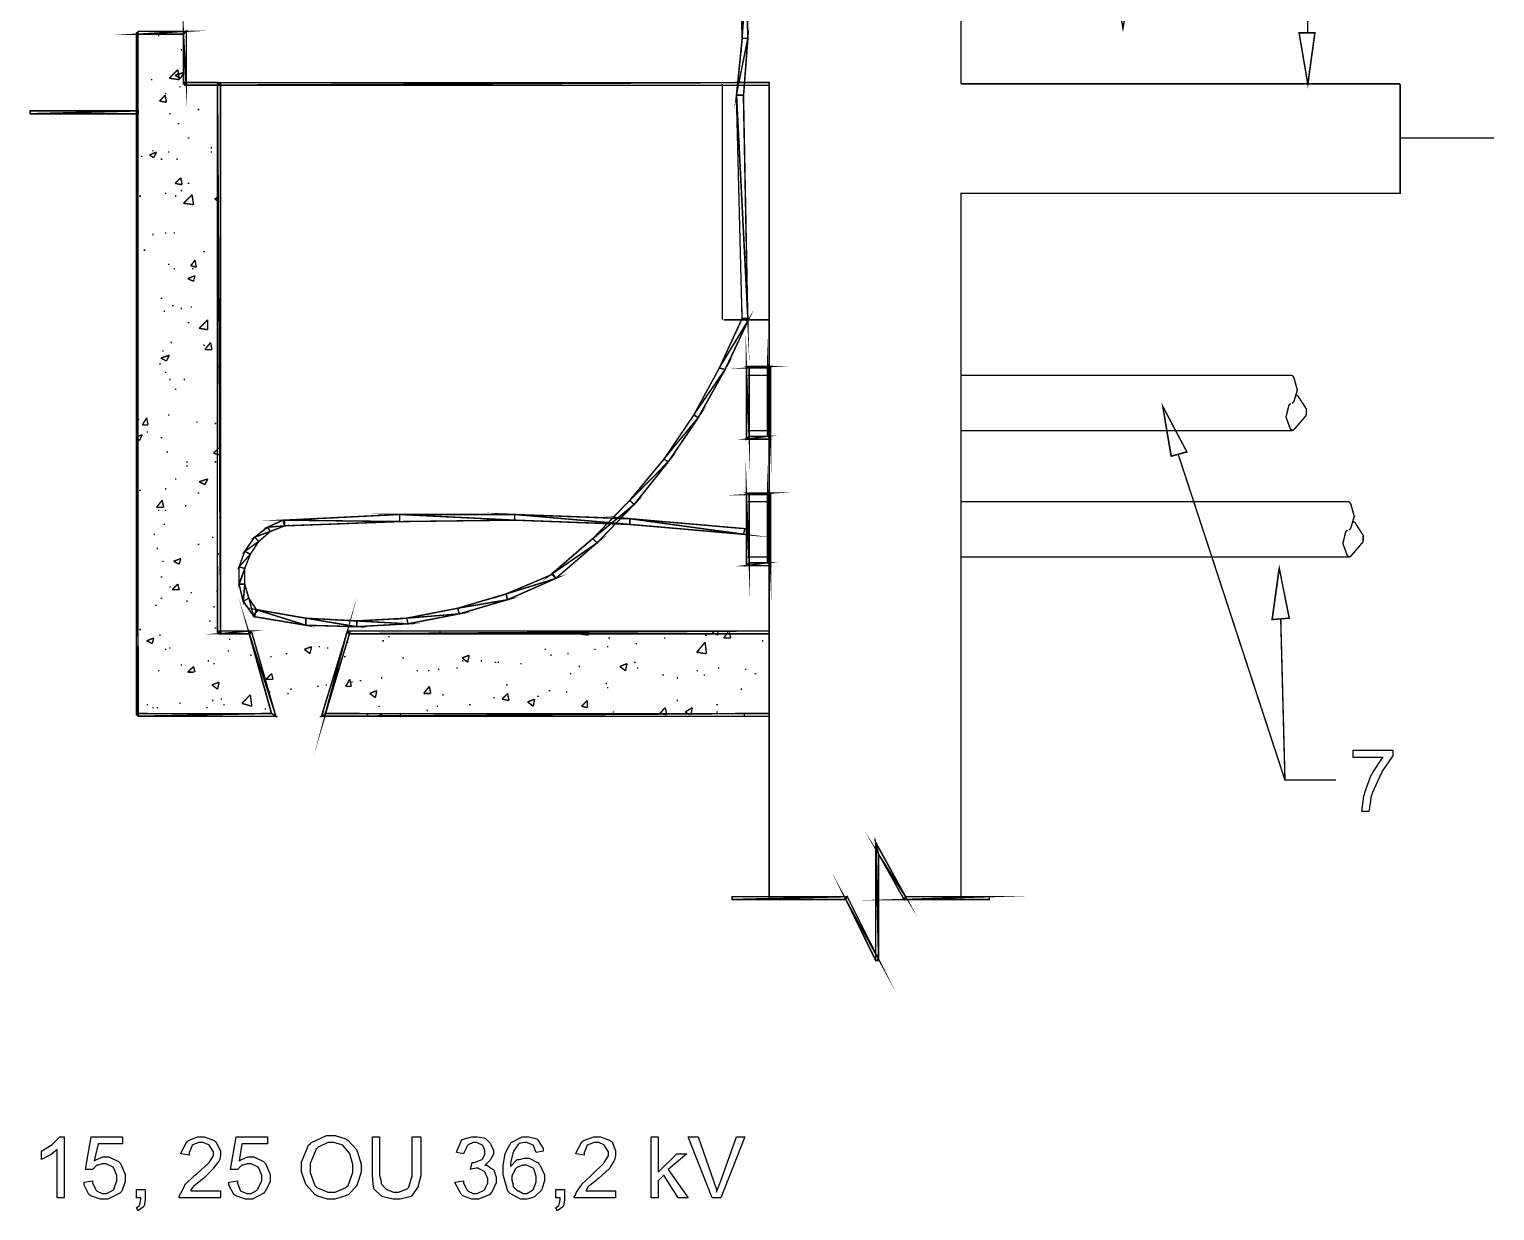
# Model space of a CAD drawing. Extents: x 219 to 1226, y 175 to 465.
# Drawn here: x 951.24 to 994.97, y 353.38 to 388.63 of the extents above; entities that cross this region are included whole.
import ezdxf

# ---------------------------------------------------------------- set-up
doc = ezdxf.new("R2010")
doc.units = 0
doc.header["$MEASUREMENT"] = 0
for name, color, linetype in [('C00-00-00-BLACK', 7, 'Continuous'), ('C00-7E-FF', 150, 'Continuous'), ('CFF-00-00', 1, 'Continuous'), ('CFF-7E-00', 30, 'Continuous')]:
    doc.layers.add(name, color=color, linetype=linetype)

msp = doc.modelspace()

# ---------------------------------------------------------------- linework, layer by layer
at = {"layer": 'C00-00-00-BLACK', "const_width": 0.0423}
for points in [[(979.041, 386.999), (979.041, 457.362)], [(955.08, 388.438), (955.123, 388.438)], [(955.758, 388.015), (955.799, 388.015)], [(955.419, 387.168), (955.672, 387.422)], [(955.715, 387.126), (955.672, 387.422)], [(954.867, 387.126), (954.91, 387.126)], [(955.419, 387.168), (955.715, 387.126)], [(955.588, 387.253), (955.842, 387.337)], [(955.588, 387.253), (955.758, 387.168)], [(955.758, 387.168), (955.842, 387.337)], [(971.918, 386.999), (971.918, 379.96)], [(973.318, 362.71), (973.318, 386.999)], [(992.148, 386.999), (992.148, 383.733), (979.041, 383.733), (979.041, 362.71)], [(979.041, 386.999), (992.148, 386.999)], [(979.041, 386.999), (992.148, 386.999)], [(955.123, 386.488), (955.292, 386.66)], [(955.292, 386.703), (955.333, 386.703)], [(955.333, 386.446), (955.292, 386.66)], [(955.715, 386.914), (955.758, 386.914)], [(955.123, 386.488), (955.333, 386.446)], [(956.268, 386.235), (956.31, 386.235)], [(955.419, 386.108), (955.46, 386.108)], [(955.672, 385.81), (955.715, 385.81)], [(955.969, 385.387), (956.012, 385.387)], [(992.148, 385.387), (994.948, 385.387)], [(954.569, 384.837), (954.614, 384.837)], [(954.826, 384.88), (955.037, 384.964)], [(954.826, 384.88), (954.953, 384.795)], [(954.91, 385.007), (954.953, 385.007)], [(954.953, 384.795), (955.037, 384.964)], [(955.376, 384.964), (955.419, 384.964)], [(956.649, 385.091), (956.691, 385.091)], [(956.649, 384.964), (956.691, 384.964)], [(955.164, 384.752), (955.206, 384.752)], [(955.63, 384.752), (955.672, 384.752)], [(955.588, 384.03), (955.758, 384.199)], [(955.588, 384.03), (955.799, 383.988)], [(955.799, 383.988), (955.758, 384.199)], [(955.969, 384.03), (956.012, 384.03)], [(954.527, 383.649), (954.569, 383.649)], [(955.292, 383.733), (955.333, 383.733)], [(955.588, 383.649), (955.63, 383.649)], [(955.758, 383.819), (955.799, 383.819)], [(955.842, 383.437), (956.098, 383.692)], [(956.141, 383.396), (956.098, 383.692)], [(956.776, 383.564), (956.903, 383.649)], [(956.776, 383.564), (956.903, 383.48)], [(955.842, 383.437), (956.141, 383.396)], [(954.91, 382.506), (954.953, 382.506)], [(955.292, 382.548), (955.333, 382.548)], [(955.546, 382.548), (955.588, 382.548)], [(954.657, 382.039), (954.7, 382.039)], [(956.056, 381.573), (956.184, 381.742)], [(956.225, 381.53), (956.184, 381.742)], [(956.437, 381.996), (956.48, 381.996)], [(955.376, 381.614), (955.419, 381.614)], [(955.546, 381.487), (955.588, 381.487)], [(956.056, 381.573), (956.225, 381.53)], [(956.098, 381.487), (956.141, 381.487)], [(955.969, 381.191), (956.184, 381.277)], [(955.969, 381.191), (956.141, 381.107)], [(956.141, 381.107), (956.184, 381.277)], [(955.164, 380.599), (955.206, 380.599)], [(955.249, 380.216), (955.292, 380.216)], [(955.503, 380.385), (955.546, 380.385)], [(955.758, 380.299), (955.799, 380.299)], [(956.056, 380.342), (956.098, 380.342)], [(955.969, 379.876), (956.012, 379.876)], [(956.31, 379.707), (956.564, 379.96)], [(956.31, 379.707), (956.564, 379.664)], [(956.564, 379.664), (956.564, 379.96)], [(973.318, 379.96), (971.961, 379.96)], [(955.46, 379.284), (955.503, 379.284)], [(956.437, 379.198), (956.48, 379.198)], [(956.48, 379.072), (956.649, 379.284)], [(956.691, 379.072), (956.649, 379.284)], [(955.164, 378.818), (955.419, 378.902)], [(955.164, 378.818), (955.333, 378.733)], [(955.206, 379.03), (955.249, 379.03)], [(955.333, 378.733), (955.419, 378.902)], [(956.48, 379.072), (956.691, 379.072)], [(955.123, 378.648), (955.164, 378.648)], [(955.292, 378.392), (955.333, 378.392)], [(956.86, 378.565), (956.903, 378.565)], [(973.318, 378.307), (972.68, 378.307)], [(988.923, 378.307), (979.041, 378.307)], [(988.923, 377.461), (988.975, 377.515), (989.08, 377.868), (988.975, 378.243), (988.923, 378.307)], [(955.419, 378.18), (955.46, 378.18)], [(955.588, 377.884), (955.63, 377.884)], [(955.842, 378.18), (955.885, 378.18)], [(988.881, 377.461), (988.827, 377.408), (988.743, 377.059), (988.869, 376.71), (988.923, 376.656)], [(988.923, 376.656), (988.975, 376.678), (989.338, 377.101), (989.349, 377.164), (989.349, 377.302), (989.102, 377.683), (989.05, 377.714)], [(954.485, 376.995), (954.527, 376.995)], [(954.614, 376.825), (954.741, 377.038)], [(954.784, 376.825), (954.741, 377.038)], [(955.376, 377.122), (955.419, 377.122)], [(954.485, 376.486), (954.614, 376.529)], [(954.527, 376.357), (954.614, 376.529)], [(954.614, 376.825), (954.784, 376.825)], [(954.741, 376.615), (954.784, 376.615)], [(956.225, 376.911), (956.268, 376.911)], [(956.776, 376.868), (956.818, 376.868)], [(973.318, 376.656), (972.68, 376.656)], [(979.041, 376.656), (988.923, 376.656)], [(954.485, 376.402), (954.527, 376.357)], [(955.164, 376.445), (955.206, 376.445)], [(956.734, 375.977), (956.903, 376.146)], [(955.333, 376.019), (955.376, 376.019)], [(955.926, 375.723), (955.969, 375.723)], [(956.734, 375.977), (956.903, 375.934)], [(956.776, 375.723), (956.818, 375.723)], [(955.588, 375.215), (955.63, 375.215)], [(955.926, 375.595), (955.969, 375.595)], [(956.31, 375.129), (956.564, 375.215)], [(956.48, 375.045), (956.564, 375.215)], [(954.527, 374.876), (954.569, 374.876)], [(955.292, 374.918), (955.333, 374.918)], [(956.268, 374.792), (956.31, 374.792)], [(956.31, 375.129), (956.48, 375.045)], [(955.037, 374.367), (955.206, 374.579)], [(955.037, 374.367), (955.249, 374.367)], [(955.249, 374.367), (955.206, 374.579)], [(955.885, 374.41), (955.926, 374.41)], [(973.318, 374.536), (972.68, 374.536)], [(990.621, 374.536), (979.041, 374.536)], [(990.621, 373.688), (990.673, 373.741), (990.779, 374.096), (990.673, 374.473), (990.621, 374.536)], [(955.08, 374.28), (955.123, 374.28)], [(955.292, 374.28), (955.333, 374.28)], [(956.903, 374.069), (956.946, 374.069)], [(990.621, 372.883), (990.673, 372.905), (991.034, 373.328), (991.045, 373.391), (991.045, 373.529), (990.801, 373.91), (990.749, 373.941)], [(954.953, 373.561), (954.996, 373.561)], [(955.249, 373.857), (955.292, 373.857)], [(956.691, 373.475), (956.734, 373.475)], [(990.577, 373.688), (990.523, 373.635), (990.439, 373.285), (990.567, 372.937), (990.621, 372.883)], [(955.037, 373.138), (955.08, 373.138)], [(956.268, 373.265), (956.31, 373.265)], [(955.206, 372.756), (955.249, 372.756)], [(955.546, 372.756), (955.758, 372.841)], [(955.546, 372.756), (955.715, 372.672)], [(955.715, 372.672), (955.758, 372.841)], [(956.86, 372.968), (956.903, 372.968)], [(973.318, 372.883), (972.68, 372.883)], [(979.041, 372.883), (990.621, 372.883)], [(955.164, 372.288), (955.206, 372.288)], [(955.419, 371.991), (955.46, 371.991)], [(955.503, 371.907), (955.672, 372.077)], [(955.503, 371.907), (955.715, 371.907)], [(955.715, 371.907), (955.672, 372.077)], [(956.056, 371.822), (956.098, 371.822)], [(956.818, 371.865), (956.86, 371.865)], [(954.996, 371.442), (955.037, 371.442)], [(955.164, 371.654), (955.206, 371.654)], [(955.926, 371.568), (955.969, 371.568)], [(956.734, 371.399), (956.776, 371.399)], [(956.607, 370.976), (956.649, 370.976)], [(954.527, 370.722), (954.569, 370.722)], [(954.741, 370.383), (954.953, 370.467)], [(954.741, 370.383), (954.91, 370.299)], [(954.91, 370.299), (954.953, 370.467)], [(955.123, 370.553), (955.164, 370.553)], [(956.776, 370.764), (956.818, 370.764)], [(957.199, 370.426), (957.242, 370.426)], [(961.778, 370.383), (961.824, 370.383)], [(961.951, 370.51), (961.994, 370.51)], [(963.478, 370.637), (963.52, 370.637)], [(967.634, 370.595), (967.676, 370.637)], [(967.634, 370.595), (967.93, 370.553)], [(967.93, 370.553), (967.93, 370.637)], [(968.524, 370.467), (968.565, 370.467)], [(970.178, 370.467), (970.219, 370.467)], [(971.407, 370.553), (971.449, 370.553)], [(971.619, 370.637), (971.788, 370.553)], [(971.788, 370.553), (971.788, 370.637)], [(971.961, 370.467), (972.088, 370.637)], [(971.961, 370.467), (972.172, 370.467)], [(972.172, 370.467), (972.129, 370.637)], [(973.103, 370.383), (973.146, 370.383)], [(955.292, 370.127), (955.333, 370.127)], [(955.419, 370.168), (955.46, 370.168)], [(957.157, 370.084), (957.199, 370.084)], [(957.837, 369.957), (957.879, 369.957)], [(958.895, 370), (958.94, 370)], [(959.448, 370.127), (959.66, 370.211)], [(959.448, 370.127), (959.618, 370)], [(959.618, 370), (959.66, 370.211)], [(959.871, 370.211), (959.914, 370.211)], [(960.125, 370.168), (960.168, 370.168)], [(960.72, 370.341), (960.763, 370.341)], [(964.156, 369.872), (964.366, 369.957)], [(964.324, 369.745), (964.366, 369.957)], [(966.615, 370.127), (966.658, 370.127)], [(966.785, 369.957), (966.828, 369.957)], [(967.293, 370), (967.335, 370)], [(968.099, 370.127), (968.142, 370.127)], [(968.481, 370.211), (968.524, 370.211)], [(969.33, 370.299), (969.373, 370.299)], [(971.153, 370.041), (971.407, 370.341)], [(971.153, 370.041), (971.449, 370)], [(971.196, 370.084), (971.237, 370.084)], [(971.449, 370), (971.407, 370.341)], [(955.758, 369.661), (955.799, 369.661)], [(955.969, 369.449), (956.141, 369.618)], [(956.184, 369.449), (956.141, 369.618)], [(956.564, 369.788), (956.607, 369.788)], [(956.734, 369.704), (956.776, 369.704)], [(958.43, 369.915), (958.471, 369.915)], [(960.636, 369.915), (960.679, 369.915)], [(962.374, 369.872), (962.417, 369.872)], [(963.435, 369.534), (963.478, 369.534)], [(963.986, 369.576), (964.027, 369.576)], [(964.156, 369.872), (964.324, 369.745)], [(964.156, 369.788), (964.197, 369.788)], [(964.708, 369.788), (964.751, 369.788)], [(965.131, 369.745), (965.174, 369.745)], [(965.217, 369.745), (965.258, 369.745)], [(965.893, 369.704), (965.936, 369.704)], [(967.634, 369.618), (967.676, 369.618)], [(968.861, 369.618), (969.077, 369.704)], [(968.861, 369.618), (969.034, 369.491)], [(969.034, 369.491), (969.077, 369.704)], [(969.287, 369.745), (969.33, 369.745)], [(969.373, 369.576), (969.416, 369.576)], [(971.788, 369.576), (971.831, 369.576)], [(972.595, 369.534), (972.638, 369.534)], [(955.08, 369.491), (955.123, 369.491)], [(955.969, 369.449), (956.141, 369.449)], [(956.691, 369.068), (956.903, 369.152)], [(956.691, 369.068), (956.86, 368.942)], [(956.86, 368.942), (956.903, 369.152)], [(958.303, 369.238), (958.471, 369.406)], [(958.303, 369.238), (958.514, 369.238)], [(958.514, 369.238), (958.471, 369.406)], [(960.084, 369.068), (960.125, 369.068)], [(960.679, 369.026), (960.805, 369.238)], [(960.848, 369.026), (960.805, 369.238)], [(960.848, 369.152), (960.89, 369.152)], [(961.102, 369.195), (961.144, 369.195)], [(961.737, 369.279), (961.778, 369.279)], [(962.798, 369.491), (962.84, 369.491)], [(963.136, 369.491), (963.179, 369.491)], [(965.47, 369.068), (965.513, 369.068)], [(967.377, 369.406), (967.42, 369.406)], [(968.438, 369.11), (968.481, 369.11)], [(970.135, 369.365), (970.178, 369.365)], [(970.561, 369.279), (970.603, 369.279)], [(971.153, 369.491), (971.196, 369.491)], [(971.365, 369.365), (971.407, 369.365)], [(972.891, 369.406), (972.934, 369.406)], [(956.946, 368.645), (956.987, 368.645)], [(957.582, 368.517), (957.837, 368.772)], [(957.879, 368.433), (957.837, 368.772)], [(958.387, 368.856), (958.43, 368.856)], [(958.94, 368.813), (958.983, 368.813)], [(959.025, 368.942), (959.067, 368.942)], [(959.829, 369.026), (959.871, 369.026)], [(960.679, 369.026), (960.848, 369.026)], [(961.398, 368.813), (961.61, 368.899)], [(961.398, 368.813), (961.568, 368.687)], [(961.568, 368.687), (961.61, 368.899)], [(963.009, 368.813), (963.179, 369.026)], [(963.009, 368.813), (963.221, 368.813)], [(963.221, 368.813), (963.179, 369.026)], [(963.563, 368.772), (963.604, 368.772)], [(965.088, 368.687), (965.131, 368.687)], [(965.344, 368.645), (965.513, 368.813)], [(965.344, 368.645), (965.554, 368.603)], [(965.554, 368.603), (965.513, 368.813)], [(966.108, 368.56), (966.319, 368.645)], [(966.276, 368.433), (966.319, 368.645)], [(966.405, 368.729), (966.446, 368.729)], [(966.742, 368.899), (966.785, 368.899)], [(967.251, 368.856), (967.293, 368.856)], [(968.481, 368.983), (968.524, 368.983)], [(972.468, 368.942), (972.511, 368.942)], [(954.741, 368.476), (954.784, 368.476)], [(954.91, 368.39), (954.953, 368.39)], [(955.037, 368.39), (955.08, 368.39)], [(955.715, 368.517), (955.758, 368.517)], [(956.521, 368.39), (956.564, 368.39)], [(956.691, 368.603), (956.734, 368.603)], [(957.03, 368.476), (957.072, 368.476)], [(957.582, 368.517), (957.879, 368.433)], [(958.26, 368.348), (958.303, 368.348)], [(959.998, 368.264), (960.041, 368.264)], [(961.314, 368.177), (961.355, 368.218)], [(961.355, 368.177), (961.355, 368.218)], [(961.652, 368.433), (961.694, 368.433)], [(963.095, 368.306), (963.136, 368.306)], [(963.393, 368.433), (963.435, 368.433)], [(964.366, 368.476), (964.409, 368.476)], [(966.108, 368.56), (966.276, 368.433)], [(967.719, 368.433), (967.889, 368.603)], [(967.719, 368.433), (967.889, 368.39)], [(967.889, 368.39), (967.889, 368.603)], [(968.651, 368.264), (968.692, 368.264)], [(970.05, 368.218), (970.219, 368.39)], [(970.05, 368.218), (970.262, 368.177)], [(970.092, 368.264), (970.135, 368.264)], [(970.262, 368.177), (970.219, 368.39)], [(970.561, 368.603), (970.603, 368.603)], [(970.814, 368.264), (971.026, 368.39)], [(970.814, 368.264), (970.941, 368.177)], [(970.984, 368.177), (971.026, 368.39)], [(971.746, 368.476), (971.788, 368.476)], [(971.746, 368.264), (971.788, 368.264)], [(961.694, 368.177), (961.737, 368.177)], [(961.737, 368.177), (961.778, 368.177)], [(962.29, 368.177), (962.333, 368.177)], [(972.553, 368.177), (972.595, 368.177)], [(972.553, 368.177), (972.595, 368.177)]]:
    msp.add_lwpolyline(points, dxfattribs=at)
for points in [[(955.842, 386.999), (955.926, 386.999), (955.842, 388.481), (955.842, 386.999)], [(955.842, 388.481), (955.926, 388.568), (954.485, 388.481), (955.842, 388.481)], [(954.485, 388.522), (954.442, 388.522), (954.485, 368.177), (954.485, 388.522)], [(954.442, 388.522), (954.485, 368.177), (954.442, 368.177), (954.442, 388.522)], [(955.926, 388.568), (954.485, 388.481), (954.485, 388.568), (955.926, 388.568)], [(955.926, 386.999), (955.842, 388.481), (955.926, 388.568), (955.926, 386.999)], [(973.318, 386.957), (973.318, 387.041), (955.885, 386.957), (973.318, 386.957)], [(973.318, 387.041), (955.885, 386.957), (955.885, 387.041), (973.318, 387.041)], [(956.946, 386.999), (956.86, 386.999), (956.946, 370.637), (956.946, 386.999)], [(956.86, 386.999), (956.946, 370.637), (956.86, 370.637), (956.86, 386.999)], [(951.261, 386.108), (954.485, 386.192), (954.485, 386.108), (951.261, 386.108)], [(954.485, 386.108), (954.485, 386.192), (951.261, 386.108), (954.485, 386.108)], [(951.261, 386.192), (951.261, 386.108), (954.485, 386.192), (951.261, 386.192)], [(954.485, 386.192), (951.261, 386.108), (951.261, 386.192), (954.485, 386.192)], [(972.638, 376.402), (972.723, 376.486), (972.638, 378.565), (972.638, 376.402)], [(973.273, 378.522), (973.359, 376.402), (973.273, 376.486), (973.273, 378.522)], [(972.723, 378.522), (973.359, 378.565), (973.273, 378.522), (972.723, 378.522)], [(972.638, 378.565), (972.723, 378.522), (973.359, 378.565), (972.638, 378.565)], [(972.723, 376.486), (972.638, 378.565), (972.723, 378.522), (972.723, 376.486)], [(973.359, 378.565), (973.273, 378.522), (973.359, 376.402), (973.359, 378.565)], [(973.359, 376.402), (973.273, 376.486), (972.638, 376.402), (973.359, 376.402)], [(973.273, 376.486), (972.638, 376.402), (972.723, 376.486), (973.273, 376.486)], [(972.638, 372.629), (972.723, 372.713), (972.638, 374.792), (972.638, 372.629)], [(973.273, 374.749), (973.359, 372.629), (973.273, 372.713), (973.273, 374.749)], [(972.723, 374.749), (973.359, 374.792), (973.273, 374.749), (972.723, 374.749)], [(972.638, 374.792), (972.723, 374.749), (973.359, 374.792), (972.638, 374.792)], [(972.723, 372.713), (972.638, 374.792), (972.723, 374.749), (972.723, 372.713)], [(973.359, 374.792), (973.273, 374.749), (973.359, 372.629), (973.359, 374.792)], [(973.359, 372.629), (973.273, 372.713), (972.638, 372.629), (973.359, 372.629)], [(973.273, 372.713), (972.638, 372.629), (972.723, 372.713), (973.273, 372.713)], [(957.794, 370.637), (958.599, 368.134), (958.471, 368.218), (957.794, 370.637)], [(959.957, 368.134), (960.084, 368.218), (960.72, 370.637), (959.957, 368.134)], [(957.837, 370.595), (957.837, 370.68), (956.903, 370.595), (957.837, 370.595)], [(957.837, 370.68), (956.903, 370.595), (956.903, 370.68), (957.837, 370.68)], [(957.879, 370.637), (957.794, 370.637), (958.599, 368.134), (957.879, 370.637)], [(960.084, 368.218), (960.72, 370.637), (960.805, 370.637), (960.084, 368.218)], [(973.318, 370.595), (973.318, 370.68), (960.763, 370.595), (973.318, 370.595)], [(973.318, 370.68), (960.763, 370.595), (960.763, 370.68), (973.318, 370.68)], [(958.599, 368.134), (958.471, 368.218), (954.485, 368.134), (958.599, 368.134)], [(958.471, 368.218), (954.485, 368.134), (954.485, 368.218), (958.471, 368.218)], [(973.318, 368.218), (959.957, 368.134), (960.084, 368.218), (973.318, 368.218)], [(973.318, 368.134), (973.318, 368.218), (959.957, 368.134), (973.318, 368.134)], [(977.345, 362.668), (977.387, 362.753), (976.583, 364.022), (977.345, 362.668)], [(977.387, 362.753), (976.583, 364.022), (976.497, 364.364), (977.387, 362.753)], [(976.583, 364.022), (976.497, 364.364), (976.583, 360.844), (976.583, 364.022)], [(976.497, 364.364), (976.583, 360.844), (976.497, 360.844), (976.497, 364.364)], [(976.497, 360.844), (976.583, 360.887), (975.606, 362.668), (976.497, 360.844)], [(975.606, 362.668), (975.649, 362.753), (972.214, 362.668), (975.606, 362.668)], [(975.649, 362.753), (972.214, 362.668), (972.214, 362.753), (975.649, 362.753)], [(976.583, 360.887), (975.606, 362.668), (975.649, 362.753), (976.583, 360.887)], [(979.89, 362.668), (979.89, 362.753), (977.345, 362.668), (979.89, 362.668)], [(979.89, 362.753), (977.345, 362.668), (977.387, 362.753), (979.89, 362.753)]]:
    msp.add_lwpolyline(points, close=True, dxfattribs=at)
at = {"layer": 'C00-00-00-BLACK'}
for points in [[(954.485, 388.522), (954.442, 388.522), (954.485, 368.177), (954.485, 388.522)], [(954.442, 388.522), (954.485, 368.177), (954.442, 368.177), (954.442, 388.522)], [(955.842, 388.481), (955.926, 388.568), (954.485, 388.481), (955.842, 388.481)], [(955.926, 388.568), (954.485, 388.481), (954.485, 388.568), (955.926, 388.568)], [(955.926, 386.999), (955.842, 388.481), (955.926, 388.568), (955.926, 386.999)], [(955.842, 386.999), (955.926, 386.999), (955.842, 388.481), (955.842, 386.999)], [(973.318, 386.957), (973.318, 387.041), (955.885, 386.957), (973.318, 386.957)], [(973.318, 387.041), (955.885, 386.957), (955.885, 387.041), (973.318, 387.041)], [(956.946, 386.999), (956.86, 386.999), (956.946, 370.637), (956.946, 386.999)], [(956.86, 386.999), (956.946, 370.637), (956.86, 370.637), (956.86, 386.999)], [(951.261, 386.192), (951.261, 386.108), (954.485, 386.192), (951.261, 386.192)], [(951.261, 386.108), (954.485, 386.192), (954.485, 386.108), (951.261, 386.108)], [(954.485, 386.108), (954.485, 386.192), (951.261, 386.108), (954.485, 386.108)], [(954.485, 386.192), (951.261, 386.108), (951.261, 386.192), (954.485, 386.192)], [(972.638, 376.402), (972.723, 376.486), (972.638, 378.565), (972.638, 376.402)], [(972.723, 376.486), (972.638, 378.565), (972.723, 378.522), (972.723, 376.486)], [(972.638, 378.565), (972.723, 378.522), (973.359, 378.565), (972.638, 378.565)], [(972.723, 378.522), (973.359, 378.565), (973.273, 378.522), (972.723, 378.522)], [(973.359, 378.565), (973.273, 378.522), (973.359, 376.402), (973.359, 378.565)], [(973.273, 378.522), (973.359, 376.402), (973.273, 376.486), (973.273, 378.522)], [(973.359, 376.402), (973.273, 376.486), (972.638, 376.402), (973.359, 376.402)], [(973.273, 376.486), (972.638, 376.402), (972.723, 376.486), (973.273, 376.486)], [(972.638, 372.629), (972.723, 372.713), (972.638, 374.792), (972.638, 372.629)], [(972.723, 372.713), (972.638, 374.792), (972.723, 374.749), (972.723, 372.713)], [(972.638, 374.792), (972.723, 374.749), (973.359, 374.792), (972.638, 374.792)], [(972.723, 374.749), (973.359, 374.792), (973.273, 374.749), (972.723, 374.749)], [(973.359, 374.792), (973.273, 374.749), (973.359, 372.629), (973.359, 374.792)], [(973.273, 374.749), (973.359, 372.629), (973.273, 372.713), (973.273, 374.749)], [(973.359, 372.629), (973.273, 372.713), (972.638, 372.629), (973.359, 372.629)], [(973.273, 372.713), (972.638, 372.629), (972.723, 372.713), (973.273, 372.713)], [(957.837, 370.595), (957.837, 370.68), (956.903, 370.595), (957.837, 370.595)], [(957.837, 370.68), (956.903, 370.595), (956.903, 370.68), (957.837, 370.68)], [(957.879, 370.637), (957.794, 370.637), (958.599, 368.134), (957.879, 370.637)], [(957.794, 370.637), (958.599, 368.134), (958.471, 368.218), (957.794, 370.637)], [(959.957, 368.134), (960.084, 368.218), (960.72, 370.637), (959.957, 368.134)], [(960.084, 368.218), (960.72, 370.637), (960.805, 370.637), (960.084, 368.218)], [(973.318, 370.595), (973.318, 370.68), (960.763, 370.595), (973.318, 370.595)], [(973.318, 370.68), (960.763, 370.595), (960.763, 370.68), (973.318, 370.68)], [(958.599, 368.134), (958.471, 368.218), (954.485, 368.134), (958.599, 368.134)], [(958.471, 368.218), (954.485, 368.134), (954.485, 368.218), (958.471, 368.218)], [(973.318, 368.134), (973.318, 368.218), (959.957, 368.134), (973.318, 368.134)], [(973.318, 368.218), (959.957, 368.134), (960.084, 368.218), (973.318, 368.218)], [(977.387, 362.753), (976.583, 364.022), (976.497, 364.364), (977.387, 362.753)], [(976.583, 364.022), (976.497, 364.364), (976.583, 360.844), (976.583, 364.022)], [(976.497, 364.364), (976.583, 360.844), (976.497, 360.844), (976.497, 364.364)], [(977.345, 362.668), (977.387, 362.753), (976.583, 364.022), (977.345, 362.668)], [(975.606, 362.668), (975.649, 362.753), (972.214, 362.668), (975.606, 362.668)], [(975.649, 362.753), (972.214, 362.668), (972.214, 362.753), (975.649, 362.753)], [(976.583, 360.887), (975.606, 362.668), (975.649, 362.753), (976.583, 360.887)], [(976.497, 360.844), (976.583, 360.887), (975.606, 362.668), (976.497, 360.844)], [(979.89, 362.668), (979.89, 362.753), (977.345, 362.668), (979.89, 362.668)], [(979.89, 362.753), (977.345, 362.668), (977.387, 362.753), (979.89, 362.753)]]:
    msp.add_lwpolyline(points, close=True, dxfattribs=at)
at = {"layer": 'C00-7E-FF', "const_width": 0.0423}
for points in [[(989.392, 388.522), (989.392, 416.923)], [(985.065, 386.999), (989.856, 386.999)], [(985.53, 375.934), (988.711, 366.23), (990.238, 366.23)], [(988.584, 371.06), (988.711, 366.23)]]:
    msp.add_lwpolyline(points, dxfattribs=at)
for points in [[(983.623, 390.135), (984.132, 390.135), (983.877, 388.653), (983.623, 390.135)], [(989.134, 388.522), (989.602, 388.522), (989.392, 386.999), (989.134, 388.522)], [(985.32, 375.891), (985.065, 377.377), (985.785, 376.019), (985.32, 375.891)], [(988.331, 371.018), (988.542, 372.545), (988.837, 371.06), (988.331, 371.018)]]:
    msp.add_lwpolyline(points, close=True, dxfattribs=at)
at = {"layer": 'C00-7E-FF'}
for points in [[(989.134, 388.522), (989.602, 388.522), (989.392, 386.999), (989.134, 388.522)], [(985.32, 375.891), (985.065, 377.377), (985.785, 376.019), (985.32, 375.891)], [(988.331, 371.018), (988.542, 372.545), (988.837, 371.06), (988.331, 371.018)]]:
    msp.add_lwpolyline(points, close=True, dxfattribs=at)
at = {"layer": 'CFF-00-00', "const_width": 0.0423}
for points in [[(972.511, 388.354), (972.638, 390.049), (972.468, 390.008), (972.511, 388.354)], [(972.68, 388.354), (972.511, 388.354), (972.638, 390.049), (972.68, 388.354)], [(972.341, 386.66), (972.68, 388.354), (972.511, 388.354), (972.341, 386.66)], [(972.553, 386.66), (972.341, 386.66), (972.68, 388.354), (972.553, 386.66)], [(972.553, 386.66), (972.341, 386.66), (972.68, 380.003), (972.553, 386.66)], [(972.341, 386.66), (972.68, 380.003), (972.511, 380.003), (972.341, 386.66)], [(971.831, 378.522), (972.68, 379.919), (972.511, 380.003), (971.831, 378.522)], [(972.002, 378.479), (971.831, 378.522), (972.68, 379.919), (972.002, 378.479)], [(971.196, 377.038), (971.069, 377.122), (972.002, 378.479), (971.196, 377.038)], [(971.069, 377.122), (972.002, 378.479), (971.831, 378.522), (971.069, 377.122)], [(970.304, 375.723), (970.178, 375.807), (971.196, 377.038), (970.304, 375.723)], [(970.178, 375.807), (971.196, 377.038), (971.069, 377.122), (970.178, 375.807)], [(969.161, 374.579), (970.304, 375.723), (970.178, 375.807), (969.161, 374.579)], [(969.287, 374.453), (969.161, 374.579), (970.304, 375.723), (969.287, 374.453)], [(968.058, 373.434), (969.287, 374.453), (969.161, 374.579), (968.058, 373.434)], [(968.185, 373.307), (968.058, 373.434), (969.287, 374.453), (968.185, 373.307)], [(962.29, 374.153), (962.29, 373.941), (958.853, 373.984), (962.29, 374.153)], [(958.81, 373.984), (958.853, 373.814), (958.344, 373.772), (958.81, 373.984)], [(962.29, 373.941), (958.853, 373.984), (958.853, 373.814), (962.29, 373.941)], [(965.724, 374.153), (965.724, 373.984), (962.29, 374.153), (965.724, 374.153)], [(965.724, 373.984), (962.29, 374.153), (962.29, 373.941), (965.724, 373.984)], [(969.161, 374.027), (969.161, 373.857), (965.724, 374.153), (969.161, 374.027)], [(969.161, 373.857), (965.724, 374.153), (965.724, 373.984), (969.161, 373.857)], [(972.595, 373.73), (972.553, 373.561), (969.161, 374.027), (972.595, 373.73)], [(972.553, 373.561), (969.161, 374.027), (969.161, 373.857), (972.553, 373.561)], [(957.964, 373.475), (958.091, 373.349), (957.668, 373.052), (957.964, 373.475)], [(958.344, 373.772), (958.43, 373.645), (957.964, 373.475), (958.344, 373.772)], [(958.43, 373.645), (957.964, 373.475), (958.091, 373.349), (958.43, 373.645)], [(958.853, 373.814), (958.344, 373.772), (958.43, 373.645), (958.853, 373.814)], [(966.828, 372.376), (968.185, 373.307), (968.058, 373.434), (966.828, 372.376)], [(966.954, 372.246), (966.828, 372.376), (968.185, 373.307), (966.954, 372.246)], [(957.668, 373.052), (957.837, 372.968), (957.498, 372.587), (957.668, 373.052)], [(957.837, 372.968), (957.498, 372.587), (957.668, 372.545), (957.837, 372.968)], [(958.091, 373.349), (957.668, 373.052), (957.837, 372.968), (958.091, 373.349)], [(957.668, 372.545), (957.498, 372.077), (957.668, 372.077), (957.668, 372.545)], [(957.498, 372.587), (957.668, 372.545), (957.498, 372.077), (957.498, 372.587)], [(957.668, 372.077), (957.625, 371.568), (957.794, 371.654), (957.668, 372.077)], [(965.47, 371.781), (966.954, 372.246), (966.87, 372.376), (965.47, 371.781)], [(965.513, 371.611), (965.47, 371.781), (966.954, 372.246), (965.513, 371.611)], [(957.498, 372.077), (957.668, 372.077), (957.625, 371.568), (957.498, 372.077)], [(957.794, 371.654), (957.921, 371.145), (958.048, 371.272), (957.794, 371.654)], [(964.027, 371.357), (965.513, 371.611), (965.47, 371.781), (964.027, 371.357)], [(957.625, 371.568), (957.794, 371.654), (957.921, 371.145), (957.625, 371.568)], [(958.007, 371.315), (959.491, 370.849), (959.491, 371.06), (958.007, 371.315)], [(957.964, 371.103), (958.007, 371.315), (959.491, 370.849), (957.964, 371.103)], [(962.502, 371.06), (964.07, 371.188), (964.027, 371.357), (962.502, 371.06)], [(964.07, 371.188), (964.027, 371.357), (965.513, 371.611), (964.07, 371.188)], [(959.491, 371.06), (961.016, 370.806), (961.016, 370.976), (959.491, 371.06)], [(959.491, 370.849), (959.491, 371.06), (961.016, 370.806), (959.491, 370.849)], [(961.016, 370.976), (962.543, 370.892), (962.502, 371.06), (961.016, 370.976)], [(961.016, 370.806), (961.016, 370.976), (962.543, 370.892), (961.016, 370.806)], [(962.543, 370.892), (962.502, 371.06), (964.07, 371.188), (962.543, 370.892)]]:
    msp.add_lwpolyline(points, close=True, dxfattribs=at)
at = {"layer": 'CFF-00-00'}
for points in [[(972.511, 388.354), (972.638, 390.049), (972.468, 390.008), (972.511, 388.354)], [(972.68, 388.354), (972.511, 388.354), (972.638, 390.049), (972.68, 388.354)], [(972.553, 386.66), (972.341, 386.66), (972.68, 388.354), (972.553, 386.66)], [(972.341, 386.66), (972.68, 388.354), (972.511, 388.354), (972.341, 386.66)], [(972.553, 386.66), (972.341, 386.66), (972.68, 380.003), (972.553, 386.66)], [(972.341, 386.66), (972.68, 380.003), (972.511, 380.003), (972.341, 386.66)], [(971.831, 378.522), (972.68, 379.919), (972.511, 380.003), (971.831, 378.522)], [(972.002, 378.479), (971.831, 378.522), (972.68, 379.919), (972.002, 378.479)], [(971.069, 377.122), (972.002, 378.479), (971.831, 378.522), (971.069, 377.122)], [(971.196, 377.038), (971.069, 377.122), (972.002, 378.479), (971.196, 377.038)], [(970.178, 375.807), (971.196, 377.038), (971.069, 377.122), (970.178, 375.807)], [(970.304, 375.723), (970.178, 375.807), (971.196, 377.038), (970.304, 375.723)], [(969.161, 374.579), (970.304, 375.723), (970.178, 375.807), (969.161, 374.579)], [(969.287, 374.453), (969.161, 374.579), (970.304, 375.723), (969.287, 374.453)], [(968.058, 373.434), (969.287, 374.453), (969.161, 374.579), (968.058, 373.434)], [(968.185, 373.307), (968.058, 373.434), (969.287, 374.453), (968.185, 373.307)], [(958.81, 373.984), (958.853, 373.814), (958.344, 373.772), (958.81, 373.984)], [(962.29, 374.153), (962.29, 373.941), (958.853, 373.984), (962.29, 374.153)], [(962.29, 373.941), (958.853, 373.984), (958.853, 373.814), (962.29, 373.941)], [(965.724, 374.153), (965.724, 373.984), (962.29, 374.153), (965.724, 374.153)], [(965.724, 373.984), (962.29, 374.153), (962.29, 373.941), (965.724, 373.984)], [(969.161, 374.027), (969.161, 373.857), (965.724, 374.153), (969.161, 374.027)], [(969.161, 373.857), (965.724, 374.153), (965.724, 373.984), (969.161, 373.857)], [(972.595, 373.73), (972.553, 373.561), (969.161, 374.027), (972.595, 373.73)], [(972.553, 373.561), (969.161, 374.027), (969.161, 373.857), (972.553, 373.561)], [(957.964, 373.475), (958.091, 373.349), (957.668, 373.052), (957.964, 373.475)], [(958.344, 373.772), (958.43, 373.645), (957.964, 373.475), (958.344, 373.772)], [(958.43, 373.645), (957.964, 373.475), (958.091, 373.349), (958.43, 373.645)], [(958.853, 373.814), (958.344, 373.772), (958.43, 373.645), (958.853, 373.814)], [(957.668, 373.052), (957.837, 372.968), (957.498, 372.587), (957.668, 373.052)], [(958.091, 373.349), (957.668, 373.052), (957.837, 372.968), (958.091, 373.349)], [(966.828, 372.376), (968.185, 373.307), (968.058, 373.434), (966.828, 372.376)], [(966.954, 372.246), (966.828, 372.376), (968.185, 373.307), (966.954, 372.246)], [(957.837, 372.968), (957.498, 372.587), (957.668, 372.545), (957.837, 372.968)], [(957.498, 372.587), (957.668, 372.545), (957.498, 372.077), (957.498, 372.587)], [(957.668, 372.545), (957.498, 372.077), (957.668, 372.077), (957.668, 372.545)], [(965.47, 371.781), (966.954, 372.246), (966.87, 372.376), (965.47, 371.781)], [(965.513, 371.611), (965.47, 371.781), (966.954, 372.246), (965.513, 371.611)], [(957.498, 372.077), (957.668, 372.077), (957.625, 371.568), (957.498, 372.077)], [(957.668, 372.077), (957.625, 371.568), (957.794, 371.654), (957.668, 372.077)], [(964.027, 371.357), (965.513, 371.611), (965.47, 371.781), (964.027, 371.357)], [(957.625, 371.568), (957.794, 371.654), (957.921, 371.145), (957.625, 371.568)], [(957.794, 371.654), (957.921, 371.145), (958.048, 371.272), (957.794, 371.654)], [(957.964, 371.103), (958.007, 371.315), (959.491, 370.849), (957.964, 371.103)], [(958.007, 371.315), (959.491, 370.849), (959.491, 371.06), (958.007, 371.315)], [(962.502, 371.06), (964.07, 371.188), (964.027, 371.357), (962.502, 371.06)], [(964.07, 371.188), (964.027, 371.357), (965.513, 371.611), (964.07, 371.188)], [(959.491, 370.849), (959.491, 371.06), (961.016, 370.806), (959.491, 370.849)], [(959.491, 371.06), (961.016, 370.806), (961.016, 370.976), (959.491, 371.06)], [(961.016, 370.976), (962.543, 370.892), (962.502, 371.06), (961.016, 370.976)], [(961.016, 370.806), (961.016, 370.976), (962.543, 370.892), (961.016, 370.806)], [(962.543, 370.892), (962.502, 371.06), (964.07, 371.188), (962.543, 370.892)]]:
    msp.add_lwpolyline(points, close=True, dxfattribs=at)
at = {"layer": 'CFF-7E-00'}
for points in [[(990.749, 366.906), (990.749, 367.119), (991.934, 367.119), (991.934, 366.949), (991.902, 366.917), (991.616, 366.494), (991.595, 366.441), (991.563, 366.388), (991.32, 365.856), (991.299, 365.802), (991.288, 365.761), (991.223, 365.338), (991.213, 365.295), (991.002, 365.295), (991.002, 365.295), (991.065, 365.75), (991.086, 365.802), (991.096, 365.856), (991.277, 366.357), (991.299, 366.398), (991.331, 366.452), (991.605, 366.865), (991.638, 366.906), (990.749, 366.906)], [(952.281, 353.764), (952.069, 353.764), (952.069, 355.207), (952.058, 355.197), (951.877, 355.048), (951.857, 355.037), (951.835, 355.028), (951.621, 354.922), (951.6, 354.91), (951.6, 355.164), (951.632, 355.175), (951.92, 355.356), (951.942, 355.376), (951.963, 355.398), (952.142, 355.578), (952.153, 355.587), (952.281, 355.587), (952.281, 353.764)], [(952.874, 354.232), (953.127, 354.275), (953.127, 354.201), (953.235, 353.998), (953.257, 353.976), (953.266, 353.967), (953.418, 353.892), (953.469, 353.892), (953.542, 353.892), (953.743, 353.998), (953.765, 354.019), (953.775, 354.041), (953.849, 354.281), (953.849, 354.359), (953.849, 354.434), (953.775, 354.635), (953.765, 354.656), (953.743, 354.678), (953.536, 354.784), (953.469, 354.784), (953.415, 354.784), (953.295, 354.741), (953.257, 354.741), (953.246, 354.731), (953.138, 354.625), (953.127, 354.614), (952.915, 354.614), (953.085, 355.587), (954.019, 355.587), (954.019, 355.376), (953.299, 355.376), (953.173, 354.868), (953.204, 354.89), (953.433, 354.995), (953.51, 354.995), (953.617, 354.995), (953.902, 354.847), (953.935, 354.825), (953.966, 354.793), (954.104, 354.468), (954.104, 354.359), (954.104, 354.253), (953.997, 353.967), (953.976, 353.934), (953.944, 353.902), (953.588, 353.723), (953.469, 353.723), (953.361, 353.723), (953.075, 353.829), (953.043, 353.849), (953.021, 353.871), (952.874, 354.143), (952.874, 354.232)], [(956.946, 353.976), (956.946, 353.764), (955.715, 353.764), (955.715, 353.797), (955.747, 353.882), (955.758, 353.892), (955.767, 353.914), (955.874, 354.128), (955.885, 354.148), (955.905, 354.171), (956.151, 354.413), (956.184, 354.445), (956.236, 354.487), (956.585, 354.805), (956.607, 354.825), (956.627, 354.847), (956.734, 355.022), (956.734, 355.08), (956.734, 355.143), (956.627, 355.313), (956.607, 355.334), (956.596, 355.345), (956.414, 355.418), (956.353, 355.418), (956.288, 355.418), (956.119, 355.345), (956.098, 355.334), (956.087, 355.313), (956.012, 355.106), (956.012, 355.037), (955.758, 355.08), (955.767, 355.123), (955.937, 355.44), (955.969, 355.46), (955.989, 355.482), (956.262, 355.587), (956.353, 355.587), (956.458, 355.587), (956.754, 355.482), (956.776, 355.46), (956.808, 355.44), (956.946, 355.171), (956.946, 355.08), (956.946, 355.028), (956.913, 354.89), (956.903, 354.868), (956.892, 354.858), (956.754, 354.678), (956.734, 354.656), (956.722, 354.635), (956.436, 354.349), (956.395, 354.318), (956.363, 354.286), (956.151, 354.117), (956.141, 354.106), (956.13, 354.096), (956.056, 354.007), (956.056, 353.976), (956.946, 353.976)], [(957.199, 354.232), (957.453, 354.275), (957.453, 354.201), (957.53, 353.998), (957.541, 353.976), (957.562, 353.967), (957.735, 353.892), (957.794, 353.892), (957.858, 353.892), (958.037, 353.998), (958.048, 354.019), (958.069, 354.041), (958.175, 354.281), (958.175, 354.359), (958.175, 354.434), (958.101, 354.635), (958.091, 354.656), (958.069, 354.678), (957.862, 354.784), (957.794, 354.784), (957.741, 354.784), (957.621, 354.741), (957.582, 354.741), (957.571, 354.731), (957.464, 354.625), (957.453, 354.614), (957.242, 354.614), (957.411, 355.587), (958.344, 355.587), (958.344, 355.376), (957.582, 355.376), (957.498, 354.868), (957.53, 354.89), (957.76, 354.995), (957.837, 354.995), (957.942, 354.995), (958.229, 354.847), (958.26, 354.825), (958.292, 354.793), (958.43, 354.468), (958.43, 354.359), (958.43, 354.253), (958.292, 353.967), (958.26, 353.934), (958.238, 353.902), (957.905, 353.723), (957.794, 353.723), (957.687, 353.723), (957.4, 353.829), (957.369, 353.849), (957.347, 353.871), (957.199, 354.143), (957.199, 354.232)], [(959.363, 354.656), (959.363, 354.836), (959.575, 355.335), (959.618, 355.376), (959.659, 355.419), (960.104, 355.63), (960.253, 355.63), (960.369, 355.63), (960.688, 355.525), (960.72, 355.503), (960.752, 355.482), (961.005, 355.207), (961.016, 355.164), (961.037, 355.132), (961.144, 354.775), (961.144, 354.656), (961.144, 354.529), (961.037, 354.191), (961.016, 354.148), (961.005, 354.117), (960.752, 353.861), (960.72, 353.849), (960.677, 353.829), (960.359, 353.723), (960.253, 353.723), (960.136, 353.723), (959.819, 353.829), (959.787, 353.849), (959.756, 353.871), (959.5, 354.159), (959.491, 354.191), (959.469, 354.223), (959.363, 354.548), (959.363, 354.656)], [(962.67, 355.587), (962.925, 355.587), (962.925, 354.529), (962.925, 354.424), (962.849, 354.128), (962.84, 354.106), (962.829, 354.074), (962.66, 353.829), (962.629, 353.807), (962.597, 353.797), (962.304, 353.723), (962.206, 353.723), (962.098, 353.723), (961.801, 353.797), (961.778, 353.807), (961.747, 353.818), (961.535, 354.031), (961.525, 354.063), (961.514, 354.096), (961.482, 354.421), (961.482, 354.529), (961.482, 355.587), (961.694, 355.587), (961.694, 354.529), (961.694, 354.445), (961.737, 354.255), (961.737, 354.191), (961.747, 354.171), (961.887, 354.03), (961.909, 354.019), (961.93, 354.009), (962.104, 353.934), (962.163, 353.934), (962.258, 353.934), (962.532, 354.042), (962.543, 354.063), (962.564, 354.085), (962.67, 354.419), (962.67, 354.529), (962.67, 355.587)], [(963.943, 354.232), (964.197, 354.275), (964.197, 354.201), (964.302, 353.998), (964.324, 353.976), (964.333, 353.967), (964.485, 353.892), (964.536, 353.892), (964.61, 353.892), (964.813, 353.998), (964.835, 354.019), (964.845, 354.041), (964.919, 354.217), (964.919, 354.275), (964.919, 354.339), (964.845, 354.519), (964.835, 354.529), (964.813, 354.551), (964.637, 354.656), (964.579, 354.656), (964.579, 354.656), (964.419, 354.625), (964.409, 354.614), (964.452, 354.825), (964.452, 354.825), (964.452, 354.825), (964.452, 354.825), (964.526, 354.825), (964.729, 354.901), (964.751, 354.91), (964.76, 354.922), (964.835, 355.072), (964.835, 355.121), (964.835, 355.175), (964.772, 355.324), (964.751, 355.334), (964.74, 355.345), (964.587, 355.418), (964.536, 355.418), (964.482, 355.418), (964.333, 355.345), (964.324, 355.334), (964.313, 355.324), (964.207, 355.112), (964.197, 355.08), (963.986, 355.121), (963.996, 355.164), (964.134, 355.482), (964.156, 355.503), (964.187, 355.514), (964.448, 355.587), (964.536, 355.587), (964.61, 355.587), (964.813, 355.557), (964.835, 355.546), (964.856, 355.536), (964.994, 355.398), (965.005, 355.376), (965.014, 355.356), (965.088, 355.181), (965.088, 355.121), (965.088, 355.069), (965.014, 354.933), (965.005, 354.91), (964.994, 354.89), (964.856, 354.752), (964.835, 354.741), (964.898, 354.741), (965.067, 354.625), (965.088, 354.614), (965.098, 354.594), (965.174, 354.387), (965.174, 354.318), (965.174, 354.212), (965.036, 353.914), (965.005, 353.892), (964.973, 353.861), (964.645, 353.723), (964.536, 353.723), (964.441, 353.723), (964.176, 353.829), (964.156, 353.849), (964.123, 353.881), (963.953, 354.201), (963.943, 354.232)], [(966.573, 355.164), (966.362, 355.121), (966.351, 355.143), (966.286, 355.324), (966.276, 355.334), (966.254, 355.345), (966.078, 355.418), (966.02, 355.418), (966.02, 355.418), (965.86, 355.387), (965.85, 355.376), (965.829, 355.356), (965.691, 355.155), (965.681, 355.121), (965.67, 355.101), (965.597, 354.799), (965.597, 354.698), (965.618, 354.72), (965.787, 354.901), (965.809, 354.91), (965.873, 354.91), (966.015, 354.953), (966.063, 354.953), (966.158, 354.953), (966.424, 354.816), (966.446, 354.784), (966.478, 354.752), (966.615, 354.458), (966.615, 354.359), (966.615, 354.275), (966.541, 354.052), (966.531, 354.019), (966.52, 353.998), (966.34, 353.818), (966.319, 353.807), (966.297, 353.786), (966.089, 353.723), (966.02, 353.723), (965.903, 353.723), (965.586, 353.892), (965.554, 353.934), (965.523, 353.967), (965.385, 354.453), (965.385, 354.614), (965.385, 354.73), (965.443, 355.076), (965.565, 355.345), (965.597, 355.376), (965.618, 355.419), (965.951, 355.587), (966.063, 355.587), (966.148, 355.587), (966.382, 355.525), (966.405, 355.503), (966.425, 355.482), (966.573, 355.244), (966.573, 355.164)], [(968.735, 353.976), (968.735, 353.764), (967.504, 353.764), (967.504, 353.797), (967.55, 353.869), (967.55, 353.892), (967.559, 353.914), (967.697, 354.128), (967.719, 354.148), (967.729, 354.171), (967.984, 354.413), (968.015, 354.445), (968.057, 354.487), (968.385, 354.805), (968.396, 354.825), (968.417, 354.847), (968.524, 355.022), (968.524, 355.08), (968.524, 355.143), (968.417, 355.313), (968.396, 355.334), (968.385, 355.345), (968.235, 355.418), (968.185, 355.418), (968.111, 355.418), (967.909, 355.345), (967.889, 355.334), (967.878, 355.313), (967.803, 355.106), (967.803, 355.037), (967.55, 355.08), (967.559, 355.123), (967.729, 355.44), (967.762, 355.46), (967.783, 355.482), (968.084, 355.587), (968.185, 355.587), (968.29, 355.587), (968.576, 355.482), (968.608, 355.46), (968.629, 355.44), (968.735, 355.171), (968.735, 355.08), (968.735, 355.028), (968.702, 354.89), (968.692, 354.868), (968.681, 354.858), (968.575, 354.678), (968.565, 354.656), (968.543, 354.635), (968.226, 354.349), (968.185, 354.318), (968.153, 354.286), (967.94, 354.117), (967.93, 354.106), (967.919, 354.096), (967.856, 353.987), (967.846, 353.976), (968.735, 353.976)], [(969.796, 353.764), (969.796, 355.587), (970.008, 355.587), (970.008, 354.529), (970.561, 355.08), (970.857, 355.08), (970.304, 354.614), (970.9, 353.764), (970.603, 353.764), (970.178, 354.445), (970.008, 354.275), (970.008, 353.764), (969.796, 353.764)], [(971.619, 353.764), (970.9, 355.587), (971.196, 355.587), (971.662, 354.275), (971.671, 354.244), (971.746, 354.012), (971.746, 353.934), (971.756, 353.967), (971.864, 354.244), (971.875, 354.275), (972.341, 355.587), (972.595, 355.587), (971.875, 353.764), (971.619, 353.764)], [(959.618, 354.656), (959.618, 354.519), (959.765, 354.137), (959.787, 354.106), (959.819, 354.074), (960.144, 353.934), (960.253, 353.934), (960.369, 353.934), (960.688, 354.074), (960.72, 354.106), (960.752, 354.137), (960.89, 354.526), (960.89, 354.656), (960.89, 354.762), (960.815, 355.048), (960.805, 355.08), (960.794, 355.102), (960.614, 355.313), (960.593, 355.334), (960.571, 355.345), (960.332, 355.418), (960.253, 355.418), (960.147, 355.418), (959.86, 355.281), (959.829, 355.249), (959.797, 355.218), (959.618, 354.796), (959.618, 354.656)], [(965.64, 354.359), (965.64, 354.296), (965.681, 354.154), (965.681, 354.106), (965.691, 354.096), (965.811, 353.976), (965.85, 353.976), (965.86, 353.967), (965.98, 353.892), (966.02, 353.892), (966.083, 353.892), (966.254, 353.998), (966.276, 354.019), (966.297, 354.041), (966.362, 354.249), (966.362, 354.318), (966.362, 354.403), (966.297, 354.635), (966.276, 354.656), (966.254, 354.667), (966.078, 354.741), (966.02, 354.741), (965.957, 354.741), (965.776, 354.667), (965.767, 354.656), (965.744, 354.635), (965.64, 354.428), (965.64, 354.359)], [(954.442, 353.764), (954.442, 354.019), (954.7, 354.019), (954.7, 353.764), (954.7, 353.701), (954.666, 353.532), (954.657, 353.511), (954.646, 353.501), (954.505, 353.395), (954.485, 353.384), (954.442, 353.468), (954.452, 353.479), (954.527, 353.535), (954.527, 353.553), (954.537, 353.564), (954.569, 353.714), (954.569, 353.764), (954.442, 353.764)], [(966.954, 353.764), (966.954, 354.019), (967.211, 354.019), (967.211, 353.764), (967.211, 353.701), (967.178, 353.532), (967.168, 353.511), (967.157, 353.501), (967.018, 353.395), (966.997, 353.384), (966.954, 353.468), (966.964, 353.479), (967.038, 353.535), (967.038, 353.553), (967.048, 353.564), (967.081, 353.714), (967.081, 353.764), (966.954, 353.764)]]:
    msp.add_lwpolyline(points, close=True, dxfattribs=at)

doc.saveas('drawing.dxf')
